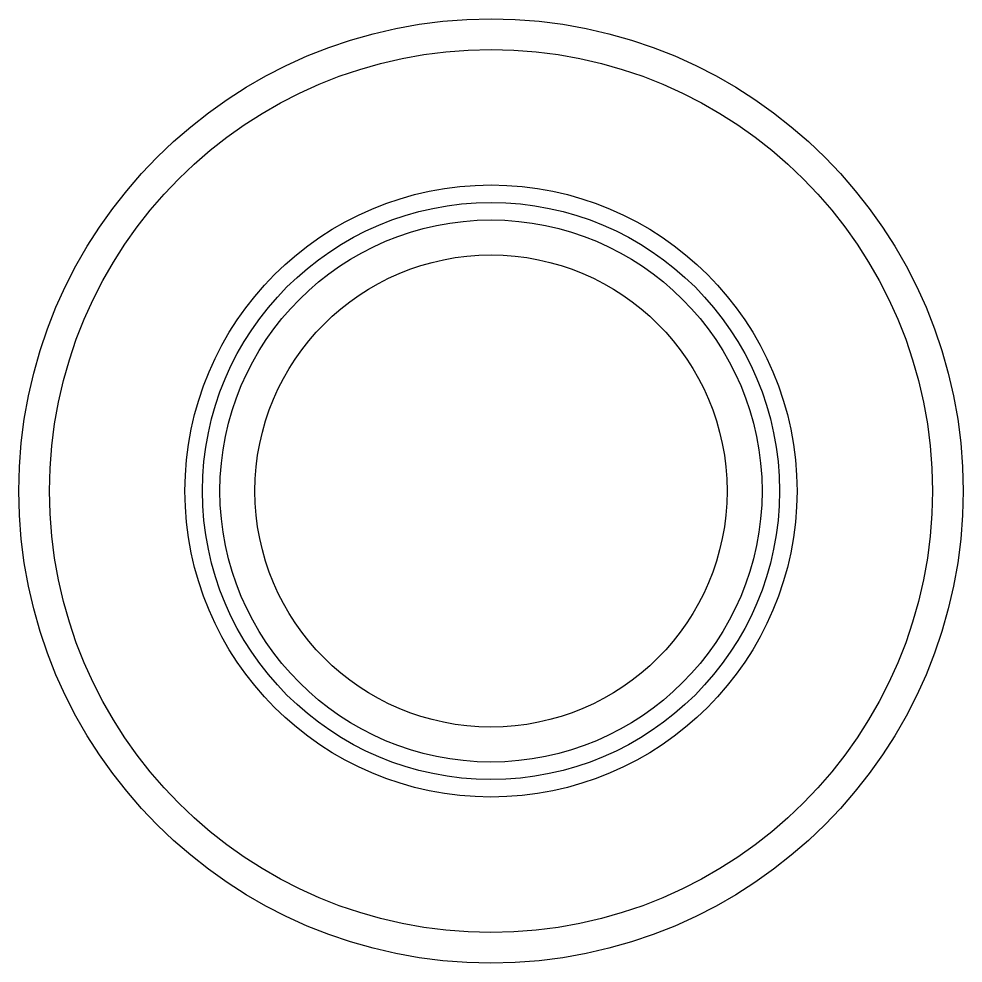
# Model space of a CAD drawing. Header units: millimetres. Extents: x -27 to 27, y -27 to 27.
import ezdxf

# ---------------------------------------------------------------- set-up
doc = ezdxf.new("R2010")
doc.units = ezdxf.units.MM
doc.layers.get('0').update_dxf_attribs({"linetype": 'CONTINUOUS'})

msp = doc.modelspace()

# ---------------------------------------------------------------- linework, layer by layer
for radius in [27, 25.25, 17.5, 16.5, 15.5, 13.5]:
    msp.add_circle((0, 0), radius)

doc.saveas('drawing.dxf')
